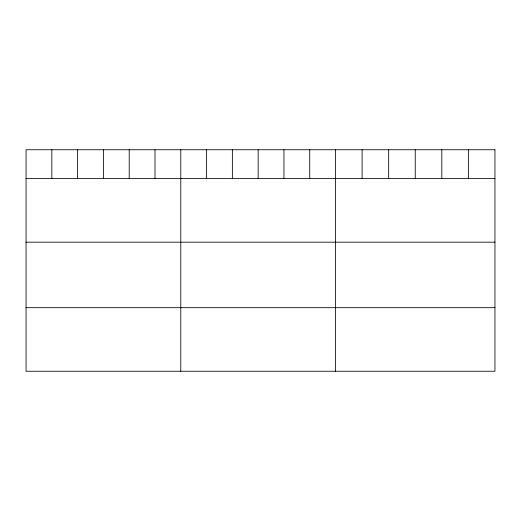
<?xml version="1.0" encoding="UTF-8"?>
<svg xmlns="http://www.w3.org/2000/svg" width="521" height="521" viewBox="0 0 521 521"><rect width="100%" height="100%" fill="white"/><g stroke="black" fill="none" stroke-linecap="round" stroke-linejoin="round"><path stroke-width="0.78" d="M26.05 178.605L494.95 178.605M26.05 242.18L494.95 242.18M26.05 307.677L494.95 307.677M468.379 149.748L468.379 178.605M441.808 149.748L441.808 178.605M415.237 149.748L415.237 178.605M388.666 149.748L388.666 178.605M362.095 149.748L362.095 178.605M335.524 149.748L335.524 371.252M309.735 149.748L309.735 178.605M283.945 149.748L283.945 178.605M258.155 149.748L258.155 178.605M232.366 149.748L232.366 178.605M206.576 149.748L206.576 178.605M180.787 149.748L180.787 371.252M154.998 149.748L154.998 178.605M129.208 149.748L129.208 178.605M103.419 149.748L103.419 178.605M77.629 149.748L77.629 178.605M51.839 149.748L51.839 178.605M494.95 149.748L26.05 149.748L26.05 371.252L494.95 371.252L494.95 149.748"/></g></svg>
